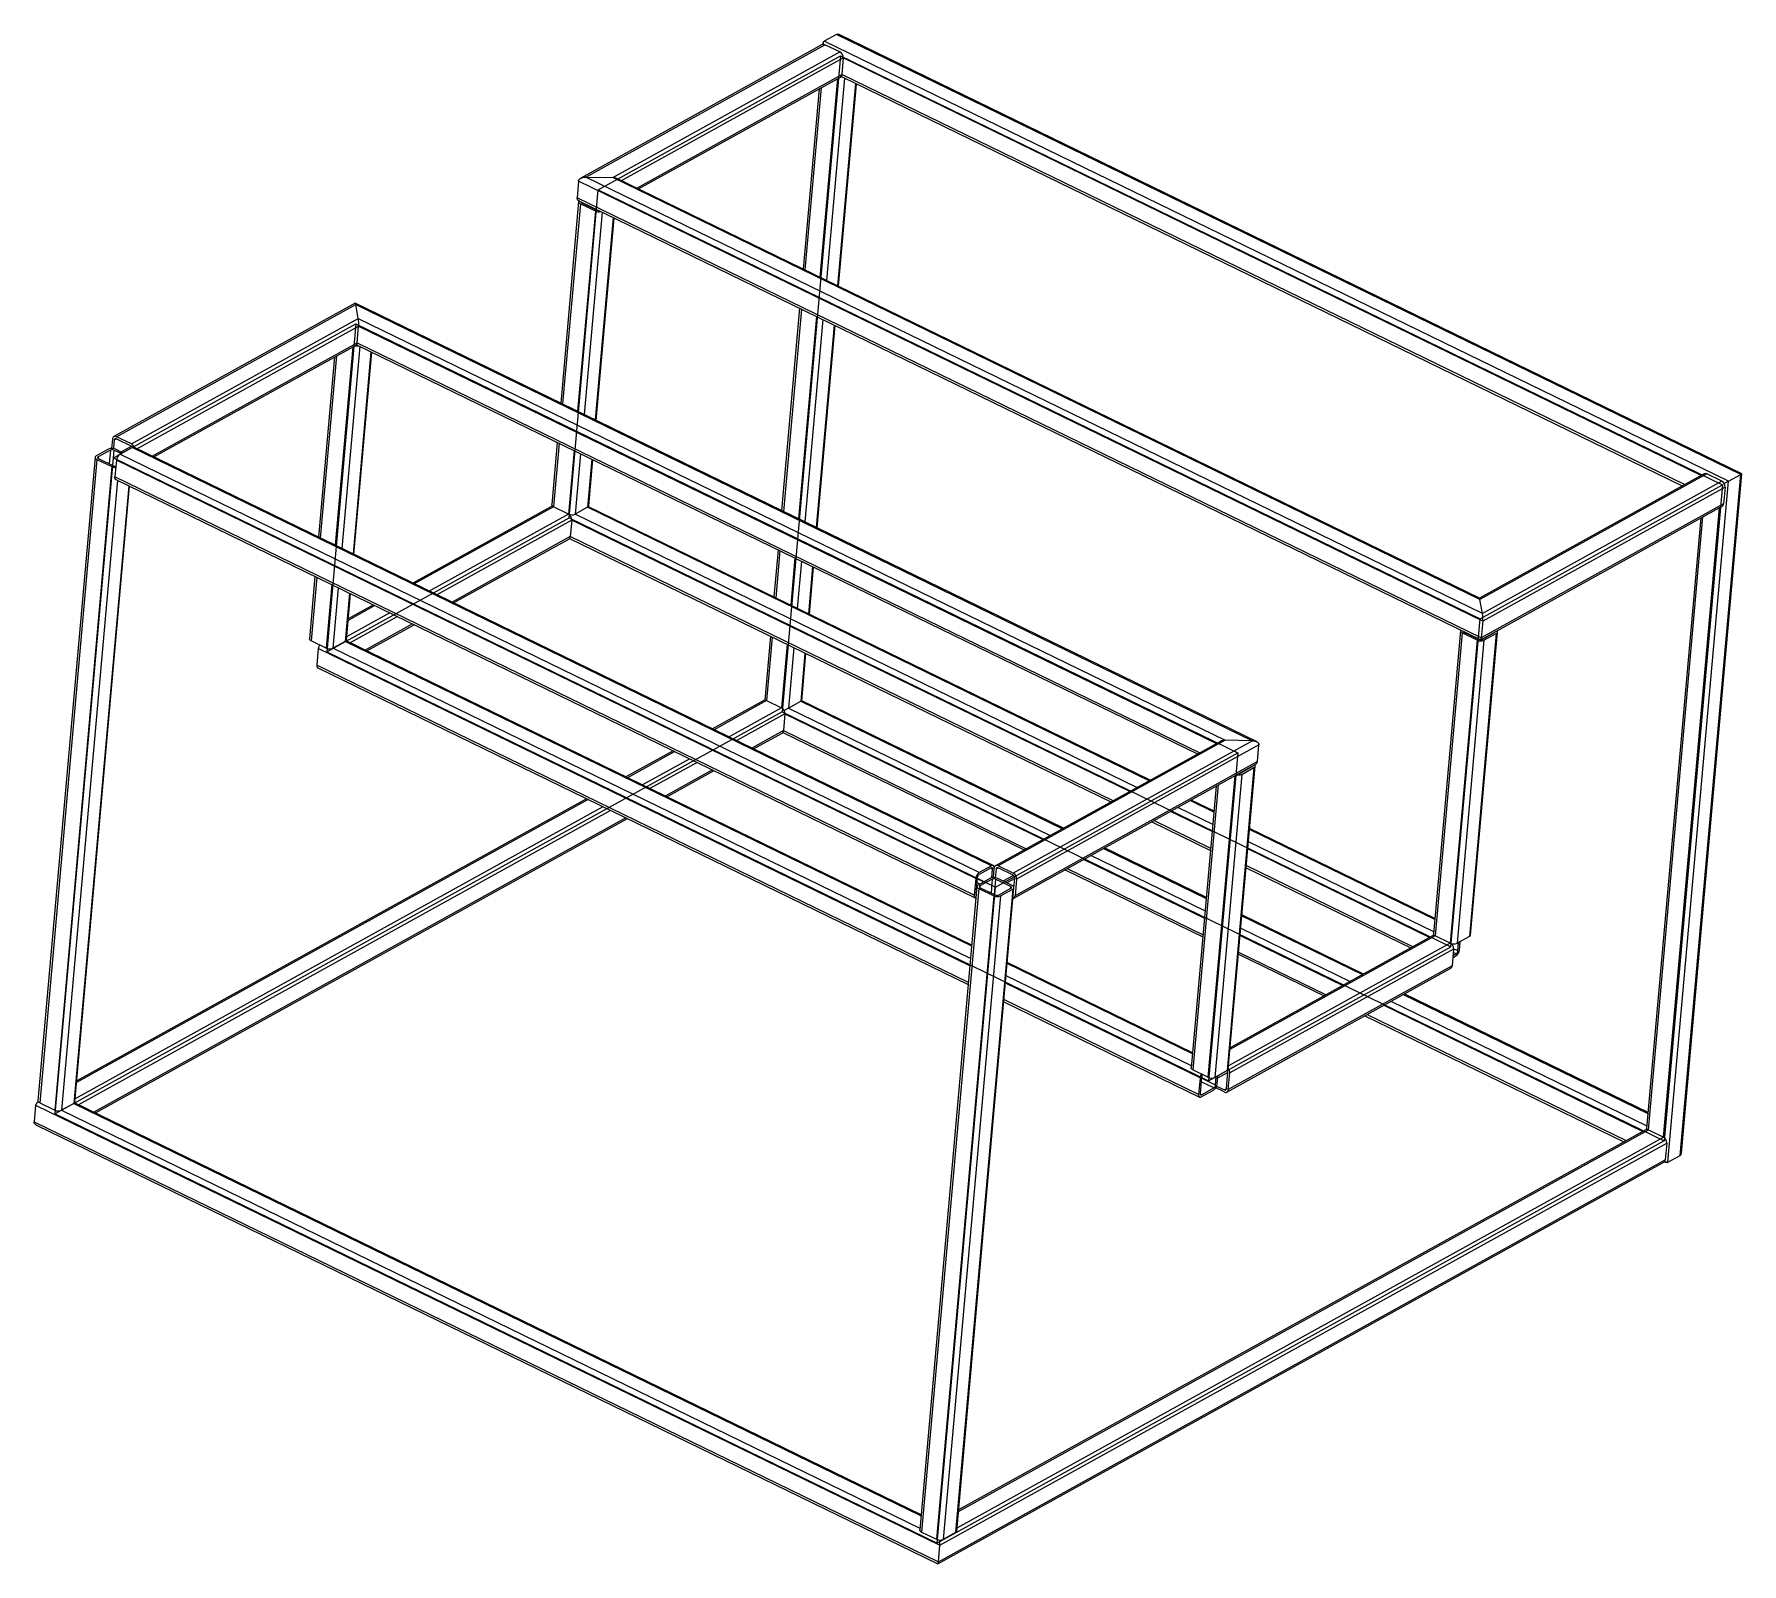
# Model space of a CAD drawing. Header units: millimetres. Extents: x -2364 to 2106, y -54 to 3949.
import ezdxf

# ---------------------------------------------------------------- set-up
doc = ezdxf.new("R2010")
doc.units = ezdxf.units.MM

msp = doc.modelspace()

# ---------------------------------------------------------------- linework, layer by layer
at = {"color": 7, "linetype": 'Continuous', "lineweight": 25}
for p, q in [((-263.1, 3948.2), (-295.3, 3930.4)), ((2103.6, 2796.6), (-263.1, 3948.2)), ((2106.3, 2798.1), (-256.6, 3947.8)), ((-300.7, 3921.4), (-932.6, 3571.9)), ((-919.8, 3574.8), (-293.6, 3921.2)), ((-848.5, 3573.6), (-254.5, 3902.2)), ((-298.4, 3924.6), (-298.6, 3922.1)), ((2071.4, 2778.8), (-295.3, 3930.4)), ((-254.5, 3902.2), (-293.6, 3921.2)), ((-826.1, 3565.4), (-245.7, 3886.5)), ((-245.7, 3886.5), (-249.6, 3842.9)), ((1999.6, 2794), (-245.7, 3886.5)), ((-786.2, 3546), (-249.6, 3842.9)), ((-782.1, 3544), (-253.2, 3836.5)), ((-309, 3805.7), (-350.9, 3334.2)), ((-303.6, 3808.7), (-346, 3331.8)), ((-260.7, 3832.4), (-306.9, 3312.8)), ((-242.8, 3833.8), (-289.8, 3304.5)), ((-213.4, 3819.5), (-260.4, 3290.2)), ((-258, 3289), (-210.9, 3818.3)), ((1955.8, 2769.8), (-249.6, 3842.9)), ((-249, 3836.9), (1950.3, 2766.8)), ((-938.6, 3564.2), (-942.5, 3520.6)), ((1428.1, 2412.6), (-938.6, 3564.2)), ((1427.4, 2432.7), (-919.8, 3574.8)), ((-919.8, 3574.8), (-848.5, 3573.6)), ((1420.5, 2469.5), (-848.5, 3573.6)), ((1419.3, 2472.9), (-838.1, 3571.3)), ((-938.3, 3510.5), (-985.1, 2983.3)), ((-933.7, 3504.9), (-980.2, 2981)), ((1424.3, 2369), (-942.5, 3520.6)), ((-936, 3511.7), (1422.8, 2364)), ((-894.6, 3485.9), (-933.7, 3504.9)), ((-930.7, 3509.1), (-930.8, 3507.9)), ((-929.6, 3507.1), (-890.6, 3488.1)), ((-901.4, 3494.8), (-901.5, 3493.4)), ((-892.8, 3490.6), (-892.9, 3489.3)), ((-894.6, 3485.9), (-941.2, 2961.9)), ((-877, 3482.9), (-924, 2953.6)), ((-847.6, 3468.7), (-894.7, 2939.3)), ((-892.2, 2938.1), (-845.2, 3467.5)), ((-1523.3, 3245.1), (-2155.1, 2895.5)), ((-2148, 2895.3), (-1521.8, 3241.7)), ((835.8, 2097.4), (-1523, 3245.1)), ((-1515, 3204.9), (-1521.8, 3241.7)), ((-1521.8, 3241.7), (825.4, 2099.7)), ((-360, 3231.4), (-407.1, 2702.1)), ((-355.1, 3229), (-402.2, 2699.7)), ((-2108.9, 2876.3), (-1515, 3204.9)), ((-2094.6, 2863.7), (-1514.2, 3184.8)), ((-1518.1, 3141.2), (-1514.2, 3184.8)), ((-1515, 3204.9), (754.1, 2100.9)), ((-1514.2, 3184.8), (731.1, 2092.3)), ((-316.1, 3210), (-363.1, 2680.7)), ((-298.9, 3201.7), (-346, 2672.4)), ((-269.6, 3187.4), (-316.6, 2658.1)), ((-314.2, 2656.9), (-267.1, 3186.2)), ((-2054.7, 2844.3), (-1518.1, 3141.2)), ((-2050.5, 2842.3), (-1519.3, 3136.1)), ((-1529.2, 3130.7), (-1575.4, 2611.1)), ((-1511.2, 3132.1), (-1558.3, 2602.8)), ((-1519.4, 3136.1), (681.8, 2065)), ((-1518.1, 3141.2), (687.3, 2068.1)), ((-1577.4, 3104), (-1619.4, 2632.5)), ((-1572.1, 3106.9), (-1614.5, 2630.1)), ((-1481.9, 3117.8), (-1528.9, 2588.5)), ((-1526.5, 2587.3), (-1479.4, 3116.6)), ((-2168.7, 2862.9), (-2200.9, 2845.1)), ((-2158.7, 2889.2), (-2160.9, 2864.7)), ((-2153.9, 2886.8), (-2155.9, 2864.2)), ((-2153.9, 2886.8), (-2148.4, 2889.8)), ((-2132, 2853.4), (-2150.9, 2862.6)), ((-2109.4, 2870.8), (-2148.5, 2889.9)), ((-2108.9, 2876.3), (-2148, 2895.3)), ((-2139.4, 2849.3), (-2107.2, 2867.1)), ((-2135.9, 2855.3), (-2108.6, 2870.4)), ((142.3, 1772.6), (-2107.2, 2867.1)), ((146.9, 1773.1), (-2102.6, 2867.6)), ((-994.3, 2880.5), (-1008.7, 2717.5)), ((-989.4, 2878.2), (-1004.1, 2712)), ((-2203.8, 2841.5), (-2353.5, 1157.5)), ((-2199.2, 2835.9), (-2348.9, 1151.9)), ((-2160.1, 2816.9), (-2309.8, 1132.9)), ((-2199.2, 2835.9), (-2160.1, 2816.9)), ((-2196.1, 2842.7), (-2196.4, 2838.9)), ((-2163.8, 2860.5), (-2196.1, 2842.7)), ((-2195.2, 2838.1), (-2156.1, 2819.1)), ((-2163.8, 2860.5), (-2167.1, 2824.4)), ((-2154.9, 2860.4), (-2158.5, 2820.2)), ((-2136, 2851.2), (-2154.9, 2860.4)), ((-2148.4, 2833.9), (-2152.3, 2790.3)), ((101, 1739.4), (-2148.4, 2833.9)), ((110.1, 1754.7), (-2139.4, 2849.3)), ((-950.3, 2859.2), (-965.1, 2692.9)), ((-933.2, 2850.8), (-947.2, 2692.6)), ((-903.8, 2836.5), (-915, 2710.5)), ((-912.1, 2714.1), (-901.4, 2835.3)), ((-2145.5, 2781.2), (-2292, 1132.6)), ((97.2, 1695.8), (-2152.3, 2790.3)), ((-2149.8, 2783.3), (99.7, 1688.8)), ((2007.4, 2798.3), (1419.2, 2472.9)), ((2014.5, 2798.1), (1420.5, 2469.5)), ((2053.6, 2779.1), (1427.4, 2432.7)), ((1913, 996.7), (2071.4, 2778.8)), ((1945.2, 1014.5), (2103.6, 2796.6)), ((1948.3, 1020.4), (2106.3, 2798.1)), ((2053.6, 2779.1), (2014.5, 2798.1)), ((2071.4, 2778.8), (2060.2, 2772.5)), ((2071.4, 2778.8), (2103.6, 2796.6)), ((-2116.1, 2766.9), (-2259.8, 1150.4)), ((-2256.9, 1154), (-2113.6, 2765.7)), ((2062.4, 2763.5), (1428.1, 2412.6)), ((2062.4, 2763.5), (2058.5, 2719.9)), ((-1011.3, 2712.2), (-1372.5, 2512.3)), ((-1004.1, 2712), (-1368.5, 2510.4)), ((-965.1, 2692.9), (-1329.4, 2491.4)), ((-965.1, 2692.9), (-1004.1, 2712)), ((-915, 2710.5), (-947.2, 2692.6)), ((523.1, 1977.2), (-947.2, 2692.6)), ((555.3, 1995.1), (-915, 2710.5)), ((558, 1996.5), (-912.9, 2712.2)), ((1423, 2364), (2054.9, 2713.5)), ((2058.5, 2719.9), (1424.3, 2369)), ((1999.1, 2682.7), (1857.1, 1084.8)), ((1861.9, 1081.4), (2004.5, 2685.6)), ((1901, 1062.4), (2047.4, 2709.3)), ((-956.3, 2677.3), (-1309.7, 2481.8)), ((-956.3, 2677.3), (-960.1, 2633.7)), ((504.1, 1966.7), (-956.3, 2677.3)), ((-960.1, 2633.7), (-1269.8, 2462.4)), ((-1265.6, 2460.3), (-963.8, 2627.3)), ((-962, 2628.8), (454.8, 1939.5)), ((460.4, 1942.5), (-960.1, 2633.7)), ((-416.2, 2599.3), (-427.2, 2475.9)), ((-411.3, 2596.9), (-422.3, 2473.5)), ((-372.2, 2577.9), (-383.2, 2454.5)), ((-355.1, 2569.6), (-366.1, 2446.1)), ((-325.8, 2555.3), (-336.7, 2431.8)), ((-334.3, 2430.7), (-323.3, 2554.1)), ((-1628.5, 2529.7), (-1643, 2366.7)), ((-1623.6, 2527.3), (-1638.4, 2361.1)), ((-1584.5, 2508.3), (-1599.3, 2342.1)), ((-1567.4, 2500), (-1581.5, 2341.8)), ((-1538, 2485.7), (-1549.3, 2359.6)), ((-1546.4, 2363.2), (-1535.6, 2484.5)), ((1427.4, 2432.7), (1420.5, 2469.5)), ((-1432.5, 2434.3), (-1545.6, 2371.8)), ((-1471.6, 2453.4), (-1541.8, 2414.5)), ((-1475.6, 2455.3), (-1541.4, 2418.9)), ((-1412.8, 2424.7), (-1536.6, 2356.2)), ((-1372.9, 2405.3), (-1496.8, 2336.8)), ((-1492.6, 2334.8), (-1368.7, 2403.3)), ((-436.3, 2373.1), (-451.2, 2205.4)), ((-431.4, 2370.7), (-446.2, 2204.5)), ((1369.8, 2387.4), (1299.4, 1594.5)), ((1374.4, 2381.9), (1304, 1588.9)), ((1413.5, 2362.8), (1374.4, 2381.9)), ((1377.4, 2386.1), (1377.3, 2384.8)), ((1378.5, 2384.1), (1417.5, 2365.1)), ((1463.6, 2380.4), (1393.1, 1587.4)), ((1396, 1591.1), (1466.4, 2384)), ((1406.7, 2371.8), (1406.6, 2370.4)), ((1428.1, 2412.6), (1424.3, 2369)), ((1426.5, 2364.9), (1458.7, 2382.7)), ((1431.3, 2362.5), (1463.6, 2380.4)), ((1457.4, 2383), (1457.3, 2382)), ((-1599.3, 2342.1), (-1638.4, 2361.1)), ((-1619.8, 2340.7), (-1623.7, 2297.1)), ((85.8, 1510.8), (-1619.8, 2340.7)), ((-1549.3, 2359.6), (-1581.5, 2341.8)), ((87.5, 1529.7), (-1581.5, 2341.8)), ((90.4, 1561.8), (-1549.3, 2359.6)), ((90.6, 1564.5), (-1547.1, 2361.3)), ((-392.3, 2351.7), (-407.1, 2185.5)), ((-375.2, 2343.3), (-389.3, 2185.2)), ((-345.9, 2329.1), (-357.1, 2203)), ((-354.4, 2204.4), (-343.4, 2327.9)), ((1413.5, 2362.8), (1343, 1569.9)), ((1431.3, 2362.5), (1360.9, 1569.6)), ((1415.3, 2367.6), (1415.2, 2366.2)), ((81.9, 1467.2), (-1623.7, 2297.1)), ((-1621.2, 2290.1), (81.5, 1461.7)), ((-453.3, 2204.7), (-587.6, 2130.4)), ((-446.2, 2204.5), (-583.6, 2128.5)), ((-446.2, 2204.5), (-407.1, 2185.5)), ((-389.3, 2185.2), (-357.1, 2203)), ((-357.1, 2203), (328.3, 1869.5)), ((331, 1871), (-354.4, 2204.4)), ((-407.1, 2185.5), (-544.5, 2109.5)), ((-398.3, 2169.8), (-524.7, 2099.9)), ((-398.3, 2169.8), (-402.2, 2126.2)), ((-389.3, 2185.2), (-400.5, 2178.9)), ((-398.3, 2169.8), (277.1, 1841.2)), ((-389.3, 2185.2), (296.1, 1851.7)), ((-402.2, 2126.2), (-484.9, 2080.5)), ((-480.7, 2078.4), (-405.8, 2119.8)), ((-404, 2121.3), (227.9, 1813.9)), ((-402.2, 2126.2), (233.4, 1817)), ((754.1, 2100.9), (160.1, 1772.3)), ((825.4, 2099.7), (754.1, 2100.9)), ((-690.7, 2073.4), (-814.5, 2004.9)), ((-686.7, 2071.4), (-810.5, 2002.9)), ((741.3, 2097.9), (153, 1772.5)), ((825.4, 2099.7), (199.2, 1753.3)), ((842.2, 2088.5), (208, 1737.6)), ((838.3, 2044.9), (842.2, 2088.5)), ((-647.6, 2052.4), (-771.5, 1983.9)), ((-627.9, 2042.8), (-751.7, 1974.3)), ((-588, 2023.4), (-711.8, 1954.9)), ((-707.7, 1952.9), (-583.8, 2021.4)), ((200.5, 1687.6), (832.3, 2037.2)), ((838.3, 2044.9), (204.1, 1694)), ((797.1, 2011.7), (726.6, 1218.7)), ((829.3, 2029.5), (758.9, 1236.6)), ((761.7, 1240.2), (832.2, 2033.1)), ((792.2, 2014.1), (824.4, 2031.9)), ((797.1, 2011.7), (829.3, 2029.5)), ((823.2, 2032.1), (823.1, 2031.1)), ((730.7, 1980.9), (665.1, 1243.6)), ((736, 1983.9), (669.7, 1238.1)), ((778.9, 2007.6), (708.8, 1219)), ((-874.6, 1926.9), (-2256.1, 1162.6)), ((-913.7, 1945.9), (-2252.3, 1205.3)), ((-917.7, 1947.8), (-2251.9, 1209.7)), ((721.7, 1880.6), (630, 1925.2)), ((724.6, 1912.7), (662.2, 1943.1)), ((724.8, 1915.3), (664.8, 1944.5)), ((-854.8, 1917.2), (-2247.2, 1147)), ((-815, 1897.8), (-2207.3, 1127.6)), ((-2203.1, 1125.6), (-810.8, 1895.8)), ((561.7, 1887.5), (715.7, 1812.5)), ((716.2, 1818), (567.2, 1890.5)), ((720.1, 1861.7), (611, 1914.7)), ((1299.8, 1599.3), (814.6, 1835.4)), ((1302.6, 1631.4), (817.5, 1867.5)), ((1302.9, 1634.1), (817.7, 1870.1)), ((384, 1789.2), (699.9, 1635.4)), ((403, 1799.7), (701.6, 1654.4)), ((435.2, 1817.5), (704.5, 1686.5)), ((704.7, 1689.1), (437.9, 1819)), ((1289, 1584.8), (812.9, 1816.5)), ((141.8, 1767.1), (109.6, 1749.3)), ((142.3, 1772.6), (110.1, 1754.7)), ((145.3, 1763.9), (140.4, 1766.3)), ((143.3, 1741.2), (145.3, 1763.9)), ((147.2, 1741.6), (149.4, 1766.1)), ((154.3, 1763.7), (152.2, 1741.2)), ((159.7, 1766.8), (154.3, 1763.7)), ((198.7, 1747.8), (159.6, 1766.8)), ((199.2, 1753.3), (160.1, 1772.3)), ((199.5, 1747.3), (172.2, 1732.2)), ((334.7, 1761.9), (695.6, 1586.3)), ((340.3, 1765), (696.1, 1591.8)), ((808.6, 1767.3), (1239.8, 1557.5)), ((1245.3, 1560.6), (809.1, 1772.8)), ((104.3, 1718.4), (-45.4, 34.4)), ((108.9, 1712.8), (-40.8, 28.8)), ((198, 1711.3), (48.3, 27.4)), ((51.2, 31), (200.9, 1715)), ((101, 1739.4), (97.2, 1695.8)), ((105.1, 1741.6), (101.2, 1698)), ((112, 1724.7), (103.9, 1728.7)), ((121.5, 1730), (104.8, 1738.2)), ((139.4, 1739.9), (107.2, 1722)), ((108.9, 1712.8), (148, 1693.8)), ((112, 1719.7), (111.7, 1715.8)), ((144.3, 1737.5), (112, 1719.7)), ((112.9, 1715.1), (152, 1696)), ((144.3, 1737.5), (141, 1701.4)), ((153.2, 1737.3), (149.6, 1697.2)), ((192.3, 1718.3), (153.2, 1737.3)), ((196.3, 1720.6), (157.2, 1739.6)), ((160.9, 1695.9), (193.1, 1713.7)), ((165.8, 1693.5), (198, 1711.3)), ((203, 1739), (182.1, 1727.4)), ((192.3, 1718.3), (191.8, 1713)), ((199.2, 1696.4), (203.1, 1740)), ((208, 1737.6), (204.1, 1694)), ((148, 1693.8), (-1.7, 9.8)), ((165.8, 1693.5), (16.1, 9.5)), ((102.3, 1696), (101.2, 1696.5)), ((199.2, 1696.1), (199.2, 1696.4)), ((199.2, 1696.3), (199.2, 1696.3)), ((794.5, 1609.2), (1081, 1469.7)), ((797.4, 1641.3), (1113.3, 1487.6)), ((1115.9, 1489), (797.6, 1643.9)), ((1343, 1569.9), (762.5, 1248.7)), ((1304, 1588.9), (766.3, 1291.5)), ((1296.8, 1589.1), (766.7, 1295.8)), ((792.8, 1590.2), (1062.1, 1459.2)), ((1343, 1569.9), (1304, 1588.9)), ((1393.1, 1587.4), (1360.9, 1569.6)), ((1363, 1549.4), (1365, 1571.9)), ((1367, 1551.6), (1369, 1574.1)), ((1351.8, 1554.2), (765.9, 1230.1)), ((788.5, 1541.1), (1012.8, 1432)), ((789, 1546.6), (1018.3, 1435)), ((1351.8, 1554.2), (1348, 1510.6)), ((1349.8, 1531.8), (1358, 1536.3)), ((1350.3, 1537.2), (1358.4, 1541.7)), ((1358.4, 1541.7), (1351.1, 1545.3)), ((1363, 1549.4), (1351.9, 1554.8)), ((665.6, 1248.5), (180.4, 1484.5)), ((668.4, 1280.6), (183.2, 1516.6)), ((668.6, 1283.2), (183.5, 1519.3)), ((758.4, 1180.2), (1344.3, 1504.3)), ((1348, 1510.6), (762.1, 1186.5)), ((688.3, 1217.6), (178.7, 1465.6)), ((1220.1, 1435.6), (1860.6, 1123.9)), ((1860.8, 1126.6), (1222.8, 1437)), ((174.3, 1416.5), (686.9, 1167.1)), ((684.4, 1174), (174.8, 1422)), ((1168.9, 1407.2), (1847, 1077.3)), ((1187.9, 1417.7), (1857.7, 1091.8)), ((1119.6, 1380), (1797.7, 1050.1)), ((1125.2, 1383), (1803.2, 1053.1)), ((708.8, 1219), (669.7, 1238.1)), ((688.3, 1217.6), (684.4, 1174)), ((692.3, 1219.9), (688.4, 1176.3)), ((724.2, 1190.9), (691.2, 1206.9)), ((728.7, 1198.5), (692, 1216.4)), ((758.9, 1236.6), (726.6, 1218.7)), ((728.7, 1198.5), (730.7, 1221)), ((732.7, 1200.8), (734.7, 1223.2)), ((761, 1231.5), (734.2, 1216.7)), ((757.2, 1188.9), (761.1, 1232.5)), ((762.1, 1186.5), (765.9, 1230.1)), ((692, 1173), (688.5, 1174.8)), ((691.5, 1167.6), (723.7, 1185.4)), ((692, 1173), (724.2, 1190.9)), ((751.3, 1180.4), (729.3, 1191.1)), ((731.6, 1195.7), (751.8, 1185.8)), ((757.2, 1188.8), (751.8, 1185.8)), ((-2359.6, 1145.7), (-2363.5, 1102.1)), ((-2359.6, 1145.7), (7.1, -5.8)), ((-2352.2, 1154.2), (-2353.6, 1153.4)), ((-2348.9, 1151.9), (-2309.8, 1132.9)), ((-2259.8, 1150.4), (-2292, 1132.6)), ((-2292, 1132.6), (-45, 39.2)), ((-2259.8, 1150.4), (-42.1, 71.4)), ((-41.9, 74), (-2257.7, 1152.1)), ((-2363.5, 1102.1), (3.2, -49.4)), ((-2357, 1093.2), (1.7, -54.5)), ((55.8, 82.3), (1861.9, 1081.4)), ((1854.8, 1081.6), (56.2, 86.6)), ((1861.9, 1081.4), (1901, 1062.4)), ((7.1, -5.8), (1909.8, 1046.8)), ((52, 39.5), (1901, 1062.4)), ((1909.8, 1046.8), (1905.9, 1003.2)), ((2, -54.5), (1902.3, 996.8)), ((3.2, -49.4), (1905.9, 1003.2)), ((1904.1, 998.3), (1906.5, 997.1)), ((1913, 996.7), (1945.2, 1014.5)), ((-40.8, 28.8), (-1.7, 9.8)), ((48.3, 27.4), (16.1, 9.5)), ((3.2, -49.4), (7.1, -5.8))]:
    msp.add_line(p, q, dxfattribs=at)
at = {"color": 7, "linetype": 'Continuous'}
for p, q in [((-887.1, 3541.5), (-252.8, 3892.3)), ((-252.8, 3892.3), (-405.4, 2175.6)), ((-252.8, 3892.3), (2055.3, 2769.3)), ((-963.3, 2683.1), (-887.1, 3541.5)), ((-887.1, 3541.5), (1421, 2418.4)), ((-2155.5, 2839.7), (-1521.3, 3190.6)), ((-1521.3, 3190.6), (-1597.6, 2332.3)), ((-1521.3, 3190.6), (786.8, 2067.6)), ((-2308.1, 1123), (-2155.5, 2839.7)), ((-2155.5, 2839.7), (152.6, 1716.7)), ((1421, 2418.4), (2055.3, 2769.3)), ((2055.3, 2769.3), (1902.7, 1052.6)), ((-1597.6, 2332.3), (-963.3, 2683.1)), ((-963.3, 2683.1), (1344.8, 1560.1)), ((1344.8, 1560.1), (1421, 2418.4)), ((-1597.6, 2332.3), (710.5, 1209.2)), ((-405.4, 2175.6), (-2308.1, 1123)), ((-405.4, 2175.6), (1902.7, 1052.6)), ((152.6, 1716.7), (786.8, 2067.6)), ((786.8, 2067.6), (710.5, 1209.2)), ((0, 0), (152.6, 1716.7)), ((710.5, 1209.2), (1344.8, 1560.1)), ((-2308.1, 1123), (0, 0)), ((1902.7, 1052.6), (0, 0))]:
    msp.add_line(p, q, dxfattribs=at)
at = {"color": 7, "linetype": 'Continuous', "lineweight": 25, "flags": 128}
for points in [[(-295.3, 3930.4), (-296.4, 3929.6), (-297.3, 3928.5), (-297.9, 3927.1), (-298.3, 3925.5), (-298.5, 3923.6), (-298.4, 3922.1)], [(-298.4, 3922.1), (-298.5, 3923.6), (-298.3, 3925.5), (-297.9, 3927.1), (-297.3, 3928.5), (-296.4, 3929.6), (-295.3, 3930.4)], [(-251.3, 3838.2), (-250, 3837.4), (-249, 3836.9)], [(-249, 3836.9), (-250, 3837.4), (-251.3, 3838.2)], [(-938.6, 3564.2), (-938.3, 3565.7), (-937.6, 3567.2), (-936.6, 3568.7), (-935.2, 3570), (-933.6, 3571.2), (-931.7, 3572.3), (-929.6, 3573.2), (-927.3, 3573.9), (-924.9, 3574.4), (-922.4, 3574.7), (-919.8, 3574.8)], [(-919.8, 3574.8), (-922.4, 3574.7), (-924.9, 3574.4), (-927.3, 3573.9), (-929.6, 3573.2), (-931.7, 3572.3), (-933.6, 3571.2), (-935.2, 3570), (-936.6, 3568.7), (-937.6, 3567.2), (-938.3, 3565.7), (-938.6, 3564.2)], [(-936, 3511.7), (-937.1, 3512.2), (-938.8, 3513.3), (-940.2, 3514.6), (-941.3, 3516), (-942, 3517.5), (-942.4, 3519), (-942.5, 3520.6)], [(-942.5, 3520.6), (-942.4, 3519), (-942, 3517.5), (-941.3, 3516), (-940.2, 3514.6), (-938.8, 3513.3), (-937.1, 3512.2), (-936, 3511.7)], [(-937.4, 3512.4), (-937.6, 3512.3), (-938.1, 3511.2), (-938.3, 3510.1), (-938.1, 3509), (-937.5, 3507.9), (-936.5, 3506.8), (-935.2, 3505.8), (-933.7, 3504.9)], [(-1521.8, 3241.7), (-1522.1, 3242.9), (-1522.3, 3243.9), (-1522.6, 3244.6), (-1522.9, 3245), (-1523.2, 3245.1), (-1523.3, 3245.1)], [(-1523.3, 3245.1), (-1523.2, 3245.1), (-1522.9, 3245), (-1522.6, 3244.6), (-1522.3, 3243.9), (-1522.1, 3242.9), (-1521.8, 3241.7)], [(-1519.3, 3136.1), (-1519.1, 3136.3), (-1518.9, 3136.7), (-1518.6, 3137.5), (-1518.4, 3138.5), (-1518.2, 3139.7), (-1518.1, 3141.2)], [(-1518.1, 3141.2), (-1518.2, 3139.7), (-1518.4, 3138.5), (-1518.6, 3137.5), (-1518.9, 3136.7), (-1519.1, 3136.3), (-1519.3, 3136.1)], [(-2148, 2895.3), (-2149.7, 2896), (-2151.4, 2896.3), (-2153, 2896.2), (-2154.5, 2895.8), (-2155.8, 2895.1), (-2156.9, 2894), (-2157.8, 2892.6), (-2158.4, 2891), (-2158.7, 2889.2)], [(-2200.9, 2845.1), (-2202.2, 2844.2), (-2203.1, 2843.3), (-2203.7, 2842.2), (-2203.8, 2841.1), (-2203.6, 2840), (-2203, 2838.9), (-2202.1, 2837.8), (-2200.8, 2836.8), (-2199.2, 2835.9)], [(-2196.1, 2842.7), (-2196.8, 2842.2), (-2197.2, 2841.7), (-2197.5, 2841.1), (-2197.5, 2840.4), (-2197.2, 2839.8), (-2196.8, 2839.2), (-2196.1, 2838.6), (-2195.2, 2838.1)], [(-2149.8, 2783.3), (-2150.2, 2783.5), (-2151.1, 2784.3), (-2151.7, 2785.5), (-2152.2, 2786.8), (-2152.4, 2788.5), (-2152.3, 2790.3)], [(-1004.1, 2712), (-1005.7, 2712.9), (-1007, 2713.9), (-1008, 2714.9), (-1008.5, 2716.1), (-1008.8, 2717.2), (-1008.7, 2717.5)], [(1420.5, 2469.5), (1420.3, 2470.7), (1420, 2471.7), (1419.7, 2472.4), (1419.4, 2472.8), (1419.3, 2472.9)], [(1370.6, 2389.3), (1370.6, 2389.3), (1370, 2388.2), (1369.8, 2387.1), (1370, 2386), (1370.6, 2384.8), (1371.6, 2383.8), (1372.9, 2382.8), (1374.4, 2381.9)], [(1463.6, 2380.4), (1464.8, 2381.2), (1465.7, 2382.2), (1466.3, 2383.2), (1466.5, 2384.3), (1466.2, 2385.5), (1465.7, 2386.6), (1465.1, 2387.2)], [(-1638.4, 2361.1), (-1640, 2362), (-1641.2, 2363), (-1642.2, 2364.1), (-1642.8, 2365.2), (-1643, 2366.3), (-1643, 2366.7)], [(1424.3, 2369), (1424.1, 2367.5), (1423.9, 2366.3), (1423.7, 2365.3), (1423.5, 2364.6), (1423.2, 2364.1), (1422.9, 2363.9), (1422.8, 2364)], [(1422.8, 2364), (1422.9, 2363.9), (1423.2, 2364.1), (1423.5, 2364.6), (1423.7, 2365.3), (1423.9, 2366.3), (1424.1, 2367.5), (1424.3, 2369)], [(-1623.7, 2297.1), (-1623.7, 2295.3), (-1623.5, 2293.6), (-1623.1, 2292.2), (-1622.4, 2291.1), (-1621.5, 2290.3), (-1621.2, 2290.1)], [(842.2, 2088.5), (842.2, 2090), (841.8, 2091.5), (841, 2093), (839.9, 2094.4), (838.5, 2095.7), (836.8, 2096.8), (834.9, 2097.8), (832.7, 2098.6), (830.4, 2099.1), (827.9, 2099.5), (825.4, 2099.7)], [(825.4, 2099.7), (827.9, 2099.5), (830.4, 2099.1), (832.7, 2098.6), (834.9, 2097.8), (836.8, 2096.8), (838.5, 2095.7), (839.9, 2094.4), (841, 2093), (841.8, 2091.5), (842.2, 2090), (842.2, 2088.5)], [(829.3, 2029.5), (830.6, 2030.3), (831.5, 2031.3), (832, 2032.4), (832.2, 2033.5), (832, 2034.6), (831.4, 2035.7), (830.9, 2036.4)], [(145.3, 1763.9), (145.4, 1764.9), (145.2, 1765.8), (144.9, 1766.5), (144.5, 1767.1), (144, 1767.4), (143.3, 1767.6), (142.6, 1767.4), (141.8, 1767.1)], [(149.4, 1766.1), (149.4, 1768), (149.2, 1769.6), (148.8, 1771), (148.1, 1772.1), (147.2, 1772.9), (146.2, 1773.3), (145, 1773.4), (143.7, 1773.2), (142.3, 1772.6)], [(160.1, 1772.3), (158.4, 1772.9), (156.7, 1773.2), (155.1, 1773.2), (153.6, 1772.8), (152.3, 1772), (151.2, 1770.9), (150.3, 1769.6), (149.7, 1767.9), (149.4, 1766.1)], [(107.2, 1722), (105.9, 1721.2), (105, 1720.2), (104.4, 1719.2), (104.3, 1718.1), (104.5, 1716.9), (105.1, 1715.8), (106, 1714.7), (107.3, 1713.7), (108.9, 1712.8)], [(112, 1719.7), (111.3, 1719.2), (110.9, 1718.6), (110.6, 1718), (110.6, 1717.4), (110.9, 1716.8), (111.3, 1716.1), (112, 1715.6), (112.9, 1715.1)], [(193.1, 1713.7), (193.8, 1714.2), (194.3, 1714.8), (194.5, 1715.4), (194.5, 1716), (194.3, 1716.6), (193.8, 1717.2), (193.1, 1717.8), (192.3, 1718.3)], [(198, 1711.3), (199.2, 1712.2), (200.2, 1713.2), (200.7, 1714.2), (200.9, 1715.3), (200.7, 1716.5), (200.1, 1717.6), (199.1, 1718.7), (197.9, 1719.7), (196.3, 1720.6)], [(97.2, 1695.8), (97.1, 1694), (97.3, 1692.3), (97.8, 1690.9), (98.4, 1689.8), (99.3, 1689), (100.3, 1688.6), (101.6, 1688.5), (101.6, 1688.5)], [(1304, 1588.9), (1302.4, 1589.8), (1301.1, 1590.8), (1300.2, 1591.9), (1299.6, 1593), (1299.3, 1594.2), (1299.4, 1594.5)], [(669.7, 1238.1), (668.1, 1238.9), (666.9, 1239.9), (665.9, 1241), (665.3, 1242.2), (665.1, 1243.3), (665.1, 1243.6)], [(684.4, 1174), (684.4, 1172.2), (684.6, 1170.6), (685, 1169.2), (685.7, 1168.1), (686.6, 1167.3), (687.6, 1166.8), (688.8, 1166.7), (690.1, 1167), (691.5, 1167.6)], [(688.4, 1176.3), (688.4, 1175.2), (688.6, 1174.4), (688.9, 1173.6), (689.3, 1173.1), (689.8, 1172.7), (690.5, 1172.6), (691.2, 1172.7), (692, 1173)], [(751.3, 1180.4), (753, 1179.7), (754.7, 1179.4), (756.3, 1179.4), (757.8, 1179.9), (759.2, 1180.6), (760.3, 1181.7), (761.1, 1183.1), (761.7, 1184.7), (762.1, 1186.5)], [(-2359.6, 1145.7), (-2359.3, 1147.3), (-2358.6, 1148.8), (-2357.6, 1150.2), (-2356.3, 1151.6), (-2354.7, 1152.8), (-2352.8, 1153.9), (-2352.1, 1154.2)], [(-2352.1, 1154.2), (-2352.8, 1153.9), (-2354.7, 1152.8), (-2356.3, 1151.6), (-2357.6, 1150.2), (-2358.6, 1148.8), (-2359.3, 1147.3), (-2359.6, 1145.7)], [(-2348.9, 1151.9), (-2350.5, 1152.8), (-2351.8, 1153.8), (-2352.7, 1154.9), (-2353.3, 1156), (-2353.5, 1157.1), (-2353.5, 1157.5)], [(-2357, 1093.2), (-2358.1, 1093.8), (-2359.8, 1094.9), (-2361.2, 1096.2), (-2362.3, 1097.6), (-2363.1, 1099.1), (-2363.5, 1100.6), (-2363.5, 1102.1)], [(-2363.5, 1102.1), (-2363.5, 1100.6), (-2363.1, 1099.1), (-2362.3, 1097.6), (-2361.2, 1096.2), (-2359.8, 1094.9), (-2358.1, 1093.8), (-2357, 1093.2)], [(1857.1, 1084.8), (1857.1, 1083.9), (1857.1, 1082.4)], [(1857.1, 1082.4), (1857.1, 1083.9), (1857.1, 1084.8)], [(1904.2, 998.5), (1905.6, 997.6), (1907.2, 996.8), (1908.9, 996.3), (1910.4, 996.1), (1911.8, 996.2), (1913, 996.7)], [(1913, 996.7), (1911.8, 996.2), (1910.4, 996.1), (1908.9, 996.3), (1907.2, 996.8), (1905.6, 997.6), (1904.2, 998.5)], [(-40.8, 28.8), (-42.4, 29.7), (-43.7, 30.7), (-44.6, 31.8), (-45.2, 32.9), (-45.4, 34.1), (-45.4, 34.4)], [(3.2, -49.4), (3.1, -50.9), (2.9, -52.1), (2.7, -53.1), (2.4, -53.9), (2.2, -54.3), (1.9, -54.5), (1.7, -54.5)], [(1.7, -54.5), (1.9, -54.5), (2.2, -54.3), (2.4, -53.9), (2.7, -53.1), (2.9, -52.1), (3.1, -50.9), (3.2, -49.4)]]:
    msp.add_lwpolyline(points, dxfattribs=at)
at = {"color": 7, "linetype": 'Continuous', "lineweight": 25}
for centre, radius, start, end in [((-260.3, 3941.6), 7.15, 59.3521, 113.4696), ((-260.3, 3941.4), 7.35, 60.1509, 112.6708), ((-297.4, 3914.5), 7.66, 60.5933, 115.9964), ((-262.5, 3887.4), 16.8, 356.9391, 61.7545), ((-257.2, 3843), 7.63, 301.6625, 358.9871), ((-848.5, 3549), 24.5, 64.9935, 90.0203), ((-848.6, 3548.7), 24.8, 65.145, 89.8688), ((-928.6, 3510.4), 3.47, 192.2895, 251.7096), ((-885.8, 3498.6), 11.5, 245.5564, 271.4989), ((-885.1, 3506.8), 22.9, 245.4576, 282.8546), ((-1599.4, 3191.7), 85.5, 355.3691, 8.8872), ((-1600.5, 3191.6), 86.6, 355.4552, 8.8011), ((-1519.3, 3155.8), 22.9, 257.765, 282.8665), ((-2160.1, 2843.5), 21.2, 64.2138, 113.8691), ((-2159.6, 2850.7), 10.7, 64.427, 113.6559), ((-2150.3, 2886.8), 3.54, 58.9664, 180.6017), ((-2113.1, 2863.8), 7.95, 28.4785, 62.3414), ((-2116.8, 2861.6), 16.6, 18.1172, 61.7843), ((-2104.4, 2863), 4.92, 68.4599, 124.4471), ((-2150.7, 2837.7), 22.9, 245.4779, 271.2912), ((-2151.3, 2829.6), 11.5, 245.5103, 277.4638), ((-2127.7, 2832.1), 20.8, 124.2069, 174.9167), ((2010.7, 2791.5), 7.66, 60.5933, 115.9964), ((2045.6, 2764.3), 16.8, 356.9391, 61.7545), ((2130.6, 2749.7), 54.2, 116.6812, 119.9062), ((2125.1, 2759.8), 42.6, 116.2251, 120.3236), ((-1007.9, 2705.3), 7.66, 60.5933, 115.9964), ((-955.8, 2712.2), 21.4, 244.3818, 293.7011), ((-973, 2678.2), 16.8, 356.9391, 61.7545), ((-916.9, 2714.9), 4.87, 293.1457, 350.0128), ((2050.9, 2720), 7.63, 301.6625, 358.9871), ((-967.8, 2633.8), 7.63, 301.6625, 358.9871), ((1414.6, 2469.3), 5.88, 2.2966, 37.4434), ((1341.8, 2419.5), 86.6, 355.4552, 8.8011), ((1342.9, 2419.5), 85.5, 355.3691, 8.8872), ((1379.5, 2387.4), 3.47, 192.2895, 251.7096), ((1457.7, 2385), 2.42, 292.7535, 347.8662), ((-1597.6, 2338.2), 22.4, 147.0619, 173.6663), ((-1590.1, 2361.3), 21.4, 244.3818, 293.7011), ((-1551.2, 2364.1), 4.87, 293.1457, 350.0128), ((-1560.2, 2353.3), 18.2, 19.1884, 39.7792), ((1422.8, 2382), 21.2, 244.2138, 293.8691), ((1422.3, 2375.6), 11.5, 245.5588, 271.7407), ((1422.8, 2372.3), 8.28, 273.1869, 296.3921), ((-450, 2197.8), 7.66, 60.5933, 115.9964), ((-331.1, 2158), 51.9, 116.5918, 119.9569), ((-334.6, 2164.4), 44.7, 116.3387, 120.2487), ((-415, 2170.7), 16.8, 356.9391, 61.7545), ((-409.8, 2126.3), 7.63, 301.6625, 358.9871), ((753.2, 2075.3), 25.6, 88.0435, 117.6373), ((788.8, 2029.8), 19.9, 256.1415, 294.773), ((788.5, 2021.5), 8.28, 273.1869, 296.3921), ((823.5, 2034.1), 2.42, 292.7535, 347.8662), ((827.9, 2046.9), 10.7, 294.6408, 349.1065), ((121.9, 1737.5), 20.9, 124.3869, 174.7368), ((115.5, 1740.6), 10.5, 124.426, 174.6977), ((157.8, 1763.8), 3.54, 58.9664, 180.6017), ((194.7, 1740.4), 8.4, 357.0488, 61.6448), ((191.3, 1738.5), 16.8, 356.9288, 61.7648), ((148, 1720.5), 21.2, 64.2138, 113.8691), ((148.6, 1727.7), 10.7, 64.427, 113.6559), ((104.6, 1697.2), 3.46, 166.4532, 226.3984), ((157.2, 1712.9), 21.2, 244.2138, 293.8691), ((156.6, 1705.7), 10.7, 244.427, 293.6559), ((196.9, 1694), 7.2, 281.7548, 0.1519), ((1300.2, 1582.2), 7.66, 60.5933, 115.9964), ((1352.3, 1589.2), 21.4, 244.3818, 293.7011), ((1335.1, 1555.1), 16.8, 356.9391, 61.7545), ((1391.2, 1591.9), 4.87, 293.1457, 350.0128), ((1346.1, 1553.6), 20.9, 304.3869, 354.7368), ((1352.5, 1550.4), 10.5, 304.426, 354.6977), ((1340.3, 1510.8), 7.63, 301.6625, 358.9871), ((710.5, 1215.2), 22.4, 147.0619, 173.6663), ((703.6, 1218.6), 11.3, 140.3944, 173.5532), ((718, 1238.3), 21.4, 244.3818, 293.7011), ((756.9, 1241), 4.87, 293.1457, 350.0128), ((752.8, 1232.9), 8.24, 356.9286, 31.3138), ((748.9, 1230.9), 17.1, 357.4605, 40.3676), ((711.9, 1202.7), 20.9, 304.3869, 354.7368), ((718.3, 1199.5), 10.5, 304.426, 354.6977), ((753.6, 1188.9), 3.54, 238.9664, 0.6017), ((-2300.6, 1152.1), 21.4, 244.3818, 293.7011), ((-2261.7, 1154.9), 4.87, 293.1457, 350.0128), ((1858.1, 1074.8), 7.66, 60.5933, 115.9964), ((1893.1, 1047.7), 16.8, 356.9391, 61.7545), ((1898.3, 1003.3), 7.63, 301.6625, 358.9871), ((1941, 1020.5), 7.27, 305.2457, 359.0438), ((1941.2, 1020.4), 7.07, 304.4375, 359.8521), ((7.5, 29.1), 21.4, 244.3818, 293.7011), ((-85.5, 1.1), 92.8, 355.7448, 4.1511), ((46.4, 31.8), 4.87, 293.1457, 350.0128)]:
    msp.add_arc(centre, radius, start, end, dxfattribs=at)

doc.saveas('drawing.dxf')
